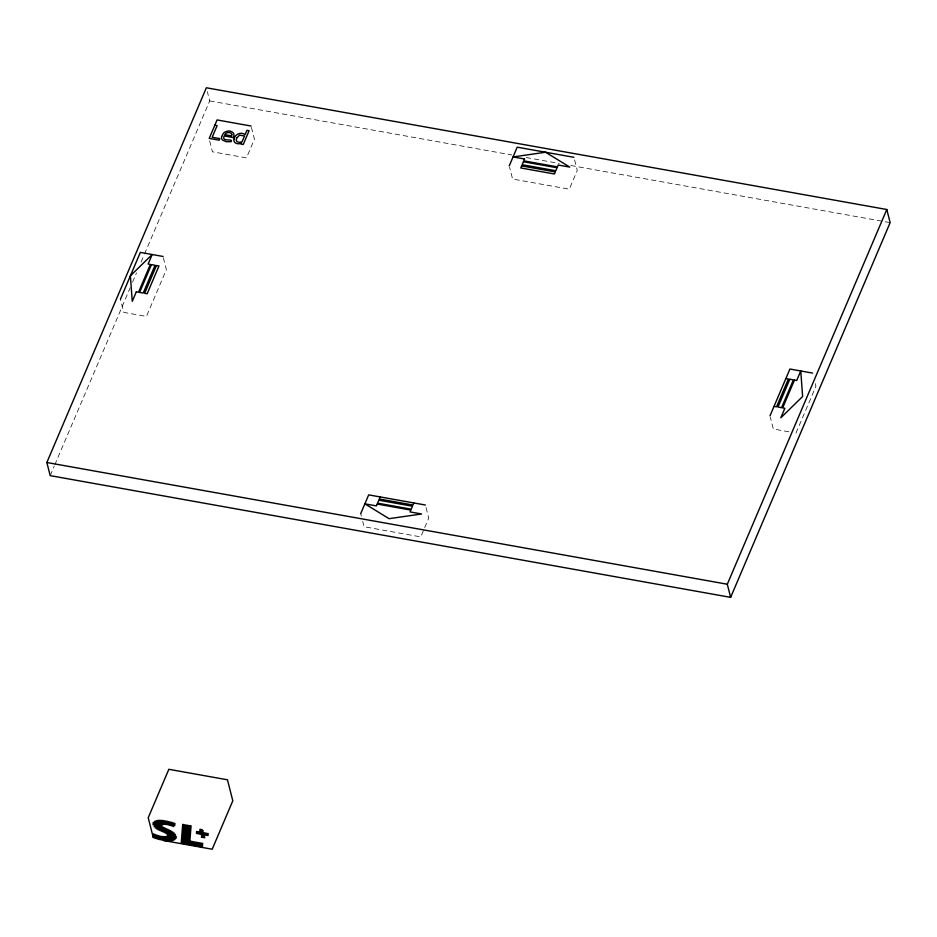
<?xml version="1.0" encoding="UTF-8"?>
<svg xmlns="http://www.w3.org/2000/svg" width="937" height="937" viewBox="0 0 937 937"><rect width="100%" height="100%" fill="white"/><g stroke="black" fill="none" stroke-linecap="round" stroke-linejoin="round"><path stroke-width="0.7" stroke-dasharray="4.68 3.51" d="M50.2 475.633L54.194 466.228M54.768 464.893L130.231 287.6M132.527 282.224L136.521 272.819M141.1 262.079L143.958 255.368M144.532 254.021L209.701 100.903L207.358 91.721M796.005 433.058L815.94 386.22L815.272 383.596M209.701 100.903L511.801 154.956M526.196 157.521L559.272 163.448M570.785 165.498L890.15 222.631M788.919 431.793L773.33 429.005L770.308 417.188M574.592 159.934L577.262 170.44L569.286 189.18L512.586 179.037L509.576 167.219M426.066 507.643L428.736 518.149L420.76 536.889L364.06 526.746L362.724 521.487M360.71 513.617L361.389 516.24M251.432 127.338L254.442 139.156L246.466 157.896L212.441 151.806L209.431 139.988M163.366 257.769L166.376 269.587L146.441 316.425L123.766 312.372L120.416 299.243"/><path stroke-width="1.41" d="M174.879 839.669L175.301 834.305M176.086 838.31L176.226 836.378M153.071 824.747L153.258 822.311M153.633 833.778L153.317 837.737L148.222 817.732L168.836 769.3L227.457 779.795L232.809 800.795L212.195 849.227L163.319 840.477L163.624 836.565M154.195 826.692L154.617 821.362M154.558 838.146L154.874 834.281M155.366 827.992L155.94 820.73M155.811 838.556L156.104 834.773M156.573 828.847L157.24 820.402M157.053 838.966L157.346 835.277M157.791 829.596L158.529 820.262M158.294 839.341L158.599 835.617M159.021 830.194L159.817 820.191M159.548 839.622L159.84 835.933M160.25 830.768L161.082 820.25M161.492 831.271L162.359 820.343M160.813 839.915L161.094 836.261M162.066 840.196L162.359 836.413M162.722 831.81L163.108 827.031M163.307 824.501L163.624 820.519M163.963 832.361L164.326 827.664M164.584 824.443L164.877 820.707M164.572 840.665L164.9 836.542M165.181 833.04L165.556 828.285M165.849 824.583L166.13 820.976M165.837 840.84L166.2 836.366M166.388 833.86L166.786 828.823M167.102 840.969L168.028 829.362M168.367 825.052L168.648 821.515M168.379 841.028L169.257 829.983M169.62 825.356L169.902 821.796M169.656 841.039L170.487 830.592M170.874 825.684L171.155 822.112M170.944 840.946L171.705 831.236M172.115 826.141L172.396 822.499M172.232 840.735L172.923 832.044M173.357 826.61L173.65 822.897M173.544 840.372L174.13 832.958M174.692 825.813L174.891 823.283M181.216 843.241L182.715 824.314M182.235 843.417L183.734 824.49M183.5 843.651L184.987 824.724M184.753 843.874L186.252 824.947M186.018 844.096L187.505 825.169M187.271 844.319L188.77 825.392M188.524 844.553L190.024 825.626M189.789 844.776L190.082 841.004M191.043 844.998L191.347 841.227M192.308 845.221L192.6 841.449M193.561 845.443L193.865 841.684M194.826 845.678L195.119 841.906M196.465 833.555L196.629 831.424M196.079 845.9L196.383 842.129M197.508 833.743L197.684 831.611M197.344 846.123L197.637 842.351M198.562 833.93L198.726 831.798M198.597 846.345L198.902 842.586M199.604 834.117L199.78 831.986M199.85 831.002L200.003 829.163M200.694 834.317L201.045 829.35M199.862 846.579L200.155 842.808M201.115 846.802L201.42 843.031M202.533 837.502L203.083 830.475M202.38 847.025L202.673 843.253M203.575 837.69L203.973 832.735M204.629 837.877L204.711 836.835M204.852 835.054L205.016 832.923M205.894 835.242L206.07 833.11M206.948 835.429L207.112 833.298M189.86 840.957L191.089 825.813M201.467 837.315L202.099 829.538M167.091 824.747L167.395 821.245M207.991 835.617L208.19 833.497M46.85 462.503L206.363 87.773L886.8 209.501L890.15 222.631L730.637 597.361L50.2 475.633L46.85 462.503L727.299 584.231L730.637 597.361M120.416 299.243L140.351 252.393L163.038 256.457M360.71 513.617L368.686 494.877L425.398 505.02M509.236 165.908L517.212 147.168L573.912 157.311M380.211 496.938L379.321 499.011L412.994 505.031L413.873 502.958M769.98 415.876L789.914 369.026L812.602 373.09M727.299 584.231L886.8 209.501M251.093 126.026L217.079 119.936L209.22 138.395L219.199 140.187L219.855 138.629L212.172 137.247L217.115 125.628L214.831 125.218M785.862 378.548L788.38 378.993L776.539 406.81L774.032 406.353M221.636 136.603L221.519 137.68A5.47 4.216 -14.3 0 0 222.807 140.269L226.344 141.71L231.111 141.674C233.793 137.938 221.12 142.647 224.177 135.935L233.126 137.54C236.335 133.113 230.35 129.681 226.461 131.414A6.032 4.65 -14.3 0 0 223.357 133.335L221.636 136.603M234.063 138.875C232.587 143.256 238.408 144.919 241.5 143.092L241.067 144.099L243.233 144.485L249.101 130.711L246.935 130.325L245.107 134.6C241.219 131.531 235.011 134.108 234.063 138.875M231.837 134.694L231.556 135.888L224.716 134.67C225.852 132.07 231.334 131.391 231.837 134.694M236.733 138.044C234.402 141.874 239.485 143.244 242.086 141.686L244.522 135.982L239.567 135.115L236.733 138.044M136.298 291.84L132.258 301.351L130.384 275.818L152.192 254.513L148.14 264.023L150.377 264.433L138.535 292.239L136.298 291.84M151.454 264.621L139.613 292.438L143.197 293.07L155.038 265.265L151.454 264.621M156.467 265.522L144.638 293.328L147.144 293.785L158.985 265.967L156.467 265.522M377.178 504.047L376.393 505.898L364.88 503.837L389.066 518.688L421.58 513.98L410.066 511.918L410.851 510.079L377.178 504.047M378.817 500.194L377.564 503.157L411.226 509.189L412.491 506.226L378.817 500.194M521.64 165.896L520.761 167.969L554.423 173.989L555.301 171.916L521.64 165.896M523.408 161.738L522.143 164.701L555.817 170.733L557.07 167.77L523.408 161.738M524.568 159.009L523.783 160.848L557.456 166.88L558.241 165.029L569.755 167.091L545.568 152.239L513.054 156.947L524.568 159.009M789.809 379.251L777.979 407.056L781.563 407.7L793.405 379.895L789.809 379.251M794.471 380.082L782.641 407.9L784.866 408.298L780.814 417.808L802.622 396.503L800.76 370.97L796.708 380.481L794.471 380.082"/></g></svg>
